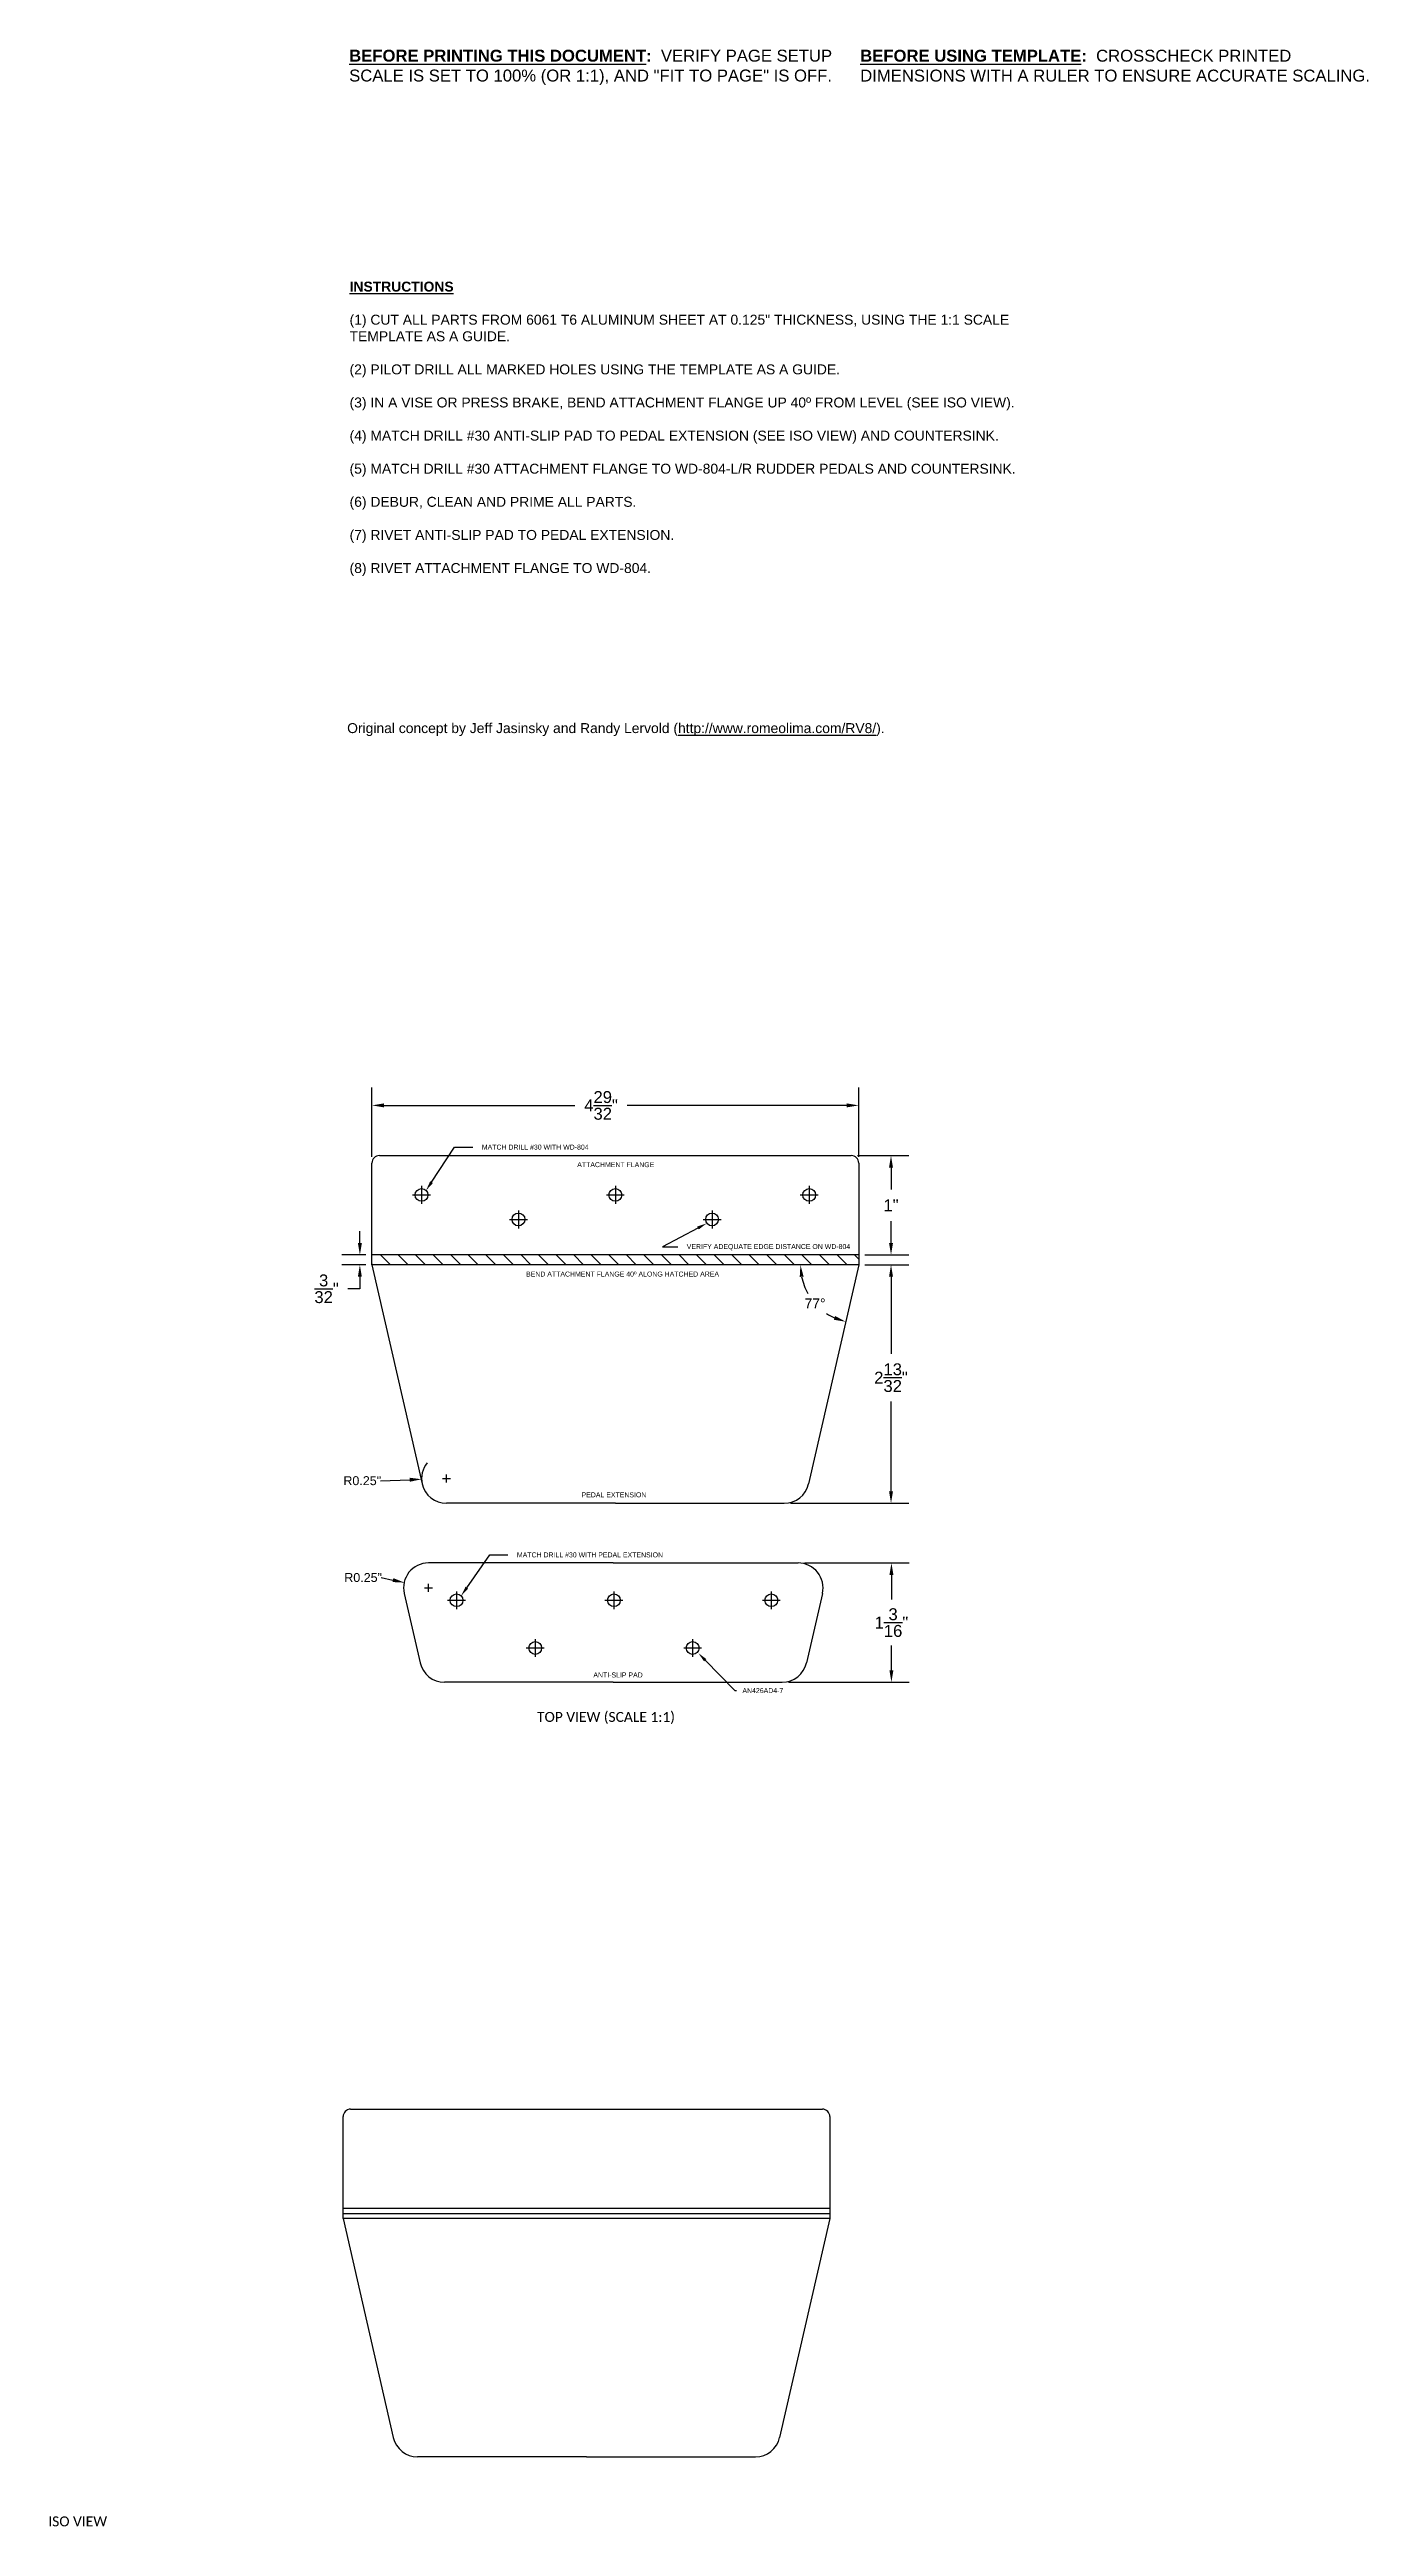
# Model space of a CAD drawing. Header units: inches. Extents: x -2.5 to 10.8, y -7.9 to 17.
import ezdxf
from ezdxf import colors
from ezdxf.entities.mleader import LeaderData, LeaderLine
from ezdxf.math import Vec2, Vec3

# ---------------------------------------------------------------- set-up
doc = ezdxf.new("R2010")
doc.units = ezdxf.units.IN
doc.header["$MEASUREMENT"] = 0
for name, color, linetype in [('Bend Info', 8, 'Continuous'), ('Dimensions', 6, 'Continuous'), ('Drill Guide', 240, 'Continuous'), ('Instructions', 7, 'Continuous'), ('Legend', 160, 'Continuous'), ('Objects', 7, 'Continuous'), ('Part Labels', 7, 'Continuous'), ('Warnings', 7, 'Continuous')]:
    doc.layers.add(name, color=color, linetype=linetype)
doc.styles.add('Annotative', font='Arial Regular.ttf')
doc.styles.add('Legend', font='')
doc.styles.get("Standard").update_dxf_attribs({"font": 'Arial Regular.ttf'})
doc.styles.get('Legend').set_extended_font_data('Calibri')
doc.dimstyles.new('Annotative', dxfattribs={"dimscale": 0, "dimtxt": 0.18, "dimasz": 0.18, "dimexe": 0.18, "dimexo": 0.0625, "dimgap": 0.09, "dimtad": 0, "dimtih": 1, "dimtoh": 1, "dimdec": 4, "dimzin": 0, "dimdsep": 46, "dimtxsty": 'Standard', "dimcen": 0.09, "dimadec": 0, "dimazin": 0, "dimtfac": 1, "dimtdec": 4, "dimtofl": 0, "dimtmove": 0, "dimatfit": 3, "dimfxl": 1, "dimtolj": 1, "dimtzin": 0, "dimarcsym": 0})

# ---------------------------------------------------------------- blocks, each defined once
blk = doc.blocks.new('*D9')
at = {"layer": 'Defpoints', "color": 0, "transparency": 16777216}
for p in [(0.794, 6.362), (0.794, 5.781), (5.694, 5.781)]:
    blk.add_point(p, dxfattribs=at)
at = {"layer": 'Dimensions', "color": 0, "lineweight": -2, "transparency": 16777216}
for p, q in [((0.794, 5.844), (0.794, 6.542)), ((5.694, 5.844), (5.694, 6.542)), ((0.914, 6.362), (2.837, 6.362)), ((5.574, 6.362), (3.364, 6.362))]:
    blk.add_line(p, q, dxfattribs=at)
at = {"layer": 'Dimensions', "color": 0, "transparency": 16777216}
for points in [[(0.914, 6.382), (0.914, 6.342), (0.794, 6.362)], [(5.574, 6.382), (5.574, 6.342), (5.694, 6.362)]]:
    blk.add_solid(points, dxfattribs=at)
at = {"layer": 'Dimensions', "color": 0, "transparency": 16777216, "insert": (3.1, 6.362), "char_height": 0.12, "attachment_point": 5}
blk.add_mtext('\\A1;4{\\H1.000000x;\\S29/32;}"', dxfattribs=at)
blk = doc.blocks.new('*D10')
at = {"layer": 'Defpoints', "color": 0, "transparency": 16777216}
for p in [(5.619, 5.856), (6.019, 5.856), (5.694, 4.856)]:
    blk.add_point(p, dxfattribs=at)
at = {"layer": 'Dimensions', "color": 0, "lineweight": -2, "transparency": 16777216}
for p, q in [((5.681, 5.856), (6.199, 5.856)), ((6.019, 5.736), (6.019, 5.516)), ((6.019, 4.976), (6.019, 5.196)), ((5.756, 4.856), (6.199, 4.856))]:
    blk.add_line(p, q, dxfattribs=at)
at = {"layer": 'Dimensions', "color": 0, "transparency": 16777216}
for points in [[(5.999, 5.736), (6.039, 5.736), (6.019, 5.856)], [(5.999, 4.976), (6.039, 4.976), (6.019, 4.856)]]:
    blk.add_solid(points, dxfattribs=at)
at = {"layer": 'Dimensions', "color": 0, "transparency": 16777216, "insert": (6.019, 5.356), "char_height": 0.12, "attachment_point": 5}
blk.add_mtext('\\A1;1"', dxfattribs=at)
blk = doc.blocks.new('*D11')
at = {"layer": 'Defpoints', "color": 0, "transparency": 16777216}
for p in [(5.694, 4.756), (4.945, 2.356), (6.019, 2.356)]:
    blk.add_point(p, dxfattribs=at)
at = {"layer": 'Dimensions', "color": 0, "lineweight": -2, "transparency": 16777216}
for p, q in [((5.756, 4.756), (6.199, 4.756)), ((6.019, 4.636), (6.019, 3.862)), ((6.019, 2.476), (6.019, 3.38)), ((5.007, 2.356), (6.199, 2.356))]:
    blk.add_line(p, q, dxfattribs=at)
at = {"layer": 'Dimensions', "color": 0, "transparency": 16777216}
for points in [[(5.999, 4.636), (6.039, 4.636), (6.019, 4.756)], [(5.999, 2.476), (6.039, 2.476), (6.019, 2.356)]]:
    blk.add_solid(points, dxfattribs=at)
at = {"layer": 'Dimensions', "color": 0, "transparency": 16777216, "insert": (6.019, 3.621), "char_height": 0.12, "attachment_point": 5}
blk.add_mtext('\\A1;2{\\H1.000000x;\\S13/32;}"', dxfattribs=at)
blk = doc.blocks.new('*D12')
at = {"layer": 'Defpoints', "color": 0, "transparency": 16777216}
for p in [(0.672, 4.756), (0.794, 4.856), (0.794, 4.756)]:
    blk.add_point(p, dxfattribs=at)
at = {"layer": 'Dimensions', "color": 0, "lineweight": -2, "transparency": 16777216}
for p, q in [((0.672, 4.976), (0.672, 5.096)), ((0.731, 4.856), (0.492, 4.856)), ((0.731, 4.756), (0.492, 4.756)), ((0.672, 4.516), (0.552, 4.516)), ((0.672, 4.636), (0.672, 4.516))]:
    blk.add_line(p, q, dxfattribs=at)
at = {"layer": 'Dimensions', "color": 0, "transparency": 16777216}
for points in [[(0.652, 4.976), (0.692, 4.976), (0.672, 4.856)], [(0.652, 4.636), (0.692, 4.636), (0.672, 4.756)]]:
    blk.add_solid(points, dxfattribs=at)
at = {"layer": 'Dimensions', "color": 0, "transparency": 16777216, "insert": (0.337, 4.516), "char_height": 0.12, "attachment_point": 5}
blk.add_mtext('\\A1;{\\H1.000000x;\\S3/32;}"', dxfattribs=at)
blk = doc.blocks.new('*D13')
at = {"layer": 'Defpoints', "color": 0, "transparency": 16777216}
for p in [(0.794, 4.756), (5.694, 4.756), (5.694, 4.756), (5.165, 4.502), (5.188, 2.551)]:
    blk.add_point(p, dxfattribs=at)
at = {"layer": 'Dimensions', "color": 0, "lineweight": -2, "transparency": 16777216}
for start, end in [(191.7384, 209.3643), (236.3925, 245.3542)]:
    blk.add_arc((5.694, 4.756), 0.587, start, end, dxfattribs=at)
at = {"layer": 'Dimensions', "color": 0, "transparency": 16777216}
for points in [[(5.1, 4.635), (5.139, 4.639), (5.107, 4.756)], [(5.456, 4.242), (5.443, 4.204), (5.563, 4.184)]]:
    blk.add_solid(points, dxfattribs=at)
at = {"layer": 'Dimensions', "color": 0, "transparency": 16777216, "insert": (5.254, 4.368), "char_height": 0.1, "attachment_point": 5}
blk.add_mtext('\\A1;77°', dxfattribs=at)
blk = doc.blocks.new('*D14')
at = {"layer": 'Defpoints', "color": 0, "transparency": 16777216}
for p in [(5.084, 1.755), (4.924, 0.555), (6.023, 0.555)]:
    blk.add_point(p, dxfattribs=at)
at = {"layer": 'Dimensions', "color": 0, "lineweight": -2, "transparency": 16777216}
for p, q in [((5.147, 1.755), (6.203, 1.755)), ((6.023, 1.635), (6.023, 1.386)), ((6.023, 0.675), (6.023, 0.924)), ((4.986, 0.555), (6.203, 0.555))]:
    blk.add_line(p, q, dxfattribs=at)
at = {"layer": 'Dimensions', "color": 0, "transparency": 16777216}
for points in [[(6.003, 1.635), (6.043, 1.635), (6.023, 1.755)], [(6.003, 0.675), (6.043, 0.675), (6.023, 0.555)]]:
    blk.add_solid(points, dxfattribs=at)
at = {"layer": 'Dimensions', "color": 0, "transparency": 16777216, "insert": (6.023, 1.155), "char_height": 0.12, "attachment_point": 5}
blk.add_mtext('\\A1;1{\\H1.000000x;\\S3/16;}"', dxfattribs=at)
blk = doc.blocks.new('*D15')
at = {"layer": 'Defpoints', "color": 0, "transparency": 16777216}
for p in [(1.122, 1.557, -0.016), (1.362, 1.505, -0.062)]:
    blk.add_point(p, dxfattribs=at)
at = {"layer": 'Dimensions', "color": 0, "lineweight": -2, "transparency": 16777216}
for p, q in [((0.887, 1.608), (1.005, 1.582)), ((1.322, 1.505), (1.402, 1.505)), ((1.362, 1.465), (1.362, 1.545))]:
    blk.add_line(p, q, dxfattribs=at)
at = {"layer": 'Dimensions', "color": 0, "transparency": 16777216}
blk.add_solid([(1.009, 1.602), (1, 1.563), (1.122, 1.557)], dxfattribs=at)
at = {"layer": 'Dimensions', "color": 0, "transparency": 16777216, "insert": (0.705, 1.608), "char_height": 0.09, "attachment_point": 5}
blk.add_mtext('\\A1;R0.25"', dxfattribs=at)
blk = doc.blocks.new('*D16')
at = {"layer": 'Defpoints', "color": 0, "transparency": 16777216}
for p in [(1.294, 2.598, -0.039), (1.543, 2.606, -0.062)]:
    blk.add_point(p, dxfattribs=at)
at = {"layer": 'Dimensions', "color": 0, "lineweight": -2, "transparency": 16777216}
for p, q in [((0.878, 2.583), (1.175, 2.593)), ((1.503, 2.606), (1.583, 2.606)), ((1.543, 2.566), (1.543, 2.646))]:
    blk.add_line(p, q, dxfattribs=at)
blk.add_arc((1.543, 2.606), 0.25, 140.7753, 192.9074, dxfattribs=at)
at = {"layer": 'Dimensions', "color": 0, "transparency": 16777216}
blk.add_solid([(1.174, 2.613), (1.175, 2.573), (1.294, 2.598)], dxfattribs=at)
at = {"layer": 'Dimensions', "color": 0, "transparency": 16777216, "insert": (0.696, 2.583), "char_height": 0.09, "attachment_point": 5}
blk.add_mtext('\\A1;R0.25"', dxfattribs=at)

msp = doc.modelspace()

# ---------------------------------------------------------------- hatches: boundary and pattern name
at = {"layer": 'Bend Info'}
h = msp.add_hatch(dxfattribs=at)
h.set_pattern_fill('ANSI31', color=256, angle=-90)
h.set_pattern_definition([(315, (0.29399, 6.85639), (0.0883883, 0.0883883), [])])
h.paths.add_polyline_path([(0.793988, 4.856391), (0.793988, 4.756391), (5.693988, 4.756391), (5.693988, 4.856391)])

# ---------------------------------------------------------------- linework, layer by layer
at = {"layer": 'Dimensions'}
msp.add_line((3.223158, 1.755057), (3.223158, 1.755057), dxfattribs=at)
at = {"layer": 'Drill Guide'}
for p, q in [((1.292772, 5.550625), (1.292772, 5.370625)), ((3.243951, 5.550708), (3.243951, 5.370708)), ((5.195316, 5.550625), (5.195316, 5.370625)), ((1.202772, 5.460625), (1.382772, 5.460625)), ((2.268673, 5.303468), (2.268673, 5.123468)), ((3.153951, 5.460708), (3.333951, 5.460708)), ((4.217523, 5.303468), (4.217523, 5.123468)), ((5.105316, 5.460625), (5.285316, 5.460625)), ((2.178673, 5.213468), (2.358673, 5.213468)), ((4.127523, 5.213468), (4.307523, 5.213468)), ((1.55501, 1.37945), (1.73501, 1.37945)), ((1.64501, 1.46945), (1.64501, 1.28945)), ((3.13948, 1.37945), (3.31948, 1.37945)), ((3.22948, 1.46945), (3.22948, 1.28945)), ((4.723949, 1.37945), (4.903949, 1.37945)), ((4.813949, 1.46945), (4.813949, 1.28945)), ((2.347245, 0.899195), (2.527245, 0.899195)), ((2.437245, 0.989195), (2.437245, 0.809195)), ((3.931715, 0.899195), (4.111715, 0.899195)), ((4.021715, 0.989195), (4.021715, 0.809195))]:
    msp.add_line(p, q, dxfattribs=at)
for centre in [(1.292772, 5.460625), (3.243951, 5.460708), (5.195316, 5.460625), (2.268673, 5.213468), (4.217523, 5.213468), (1.64501, 1.37945), (3.22948, 1.37945), (4.813949, 1.37945), (2.437245, 0.899195), (4.021715, 0.899195)]:
    msp.add_circle(centre, 0.06425, dxfattribs=at)
at = {"layer": 'Objects'}
for p, q in [((0.793988, 4.856391), (0.793988, 5.781391)), ((0.868988, 5.856391), (5.618988, 5.856391)), ((5.693988, 5.781391), (5.693988, 4.856391)), ((5.693988, 4.856391), (0.793988, 4.856391)), ((0.793988, 4.756391), (0.793988, 4.856391)), ((5.693988, 4.756391), (0.793988, 4.756391)), ((0.793988, 4.756391), (1.299494, 2.550547)), ((5.693988, 4.756391), (5.188482, 2.550547)), ((5.693988, 4.856391), (5.693988, 4.756391)), ((3.243988, 2.356391), (1.543177, 2.356391)), ((3.243988, 2.356391), (4.944799, 2.356391)), ((3.223158, 1.755057), (1.361931, 1.755057)), ((3.223158, 1.755057), (5.084386, 1.755057)), ((1.118248, 1.449213), (1.278664, 0.749213)), ((5.328069, 1.449213), (5.167652, 0.749213)), ((3.223158, 0.555057), (1.522347, 0.555057)), ((3.223158, 0.555057), (4.923969, 0.555057)), ((0.503235, -4.744282), (0.503235, -3.819282)), ((0.578235, -3.744282), (5.328235, -3.744282)), ((5.403235, -3.819282), (5.403235, -4.744282)), ((0.503235, -4.844282), (0.503235, -4.744282)), ((5.403235, -4.744282), (0.503235, -4.744282)), ((0.503235, -4.794282), (5.403235, -4.794282)), ((5.403235, -4.844282), (0.503235, -4.844282)), ((0.503235, -4.844282), (1.008741, -7.050126)), ((5.403235, -4.844282), (4.897729, -7.050126)), ((5.403235, -4.744282), (5.403235, -4.844282)), ((2.953235, -7.244282), (1.252424, -7.244282)), ((2.953235, -7.244282), (4.654046, -7.244282))]:
    msp.add_line(p, q, dxfattribs=at)
for centre, radius, start, end in [((0.868988, 5.781391), 0.075, 90, 180), ((5.618988, 5.781391), 0.075, 0, 90), ((1.543177, 2.606391), 0.25, 192.9074087, 270), ((4.944799, 2.606391), 0.25, 270, 347.0925913), ((1.361931, 1.505057), 0.25, 90, 192.9074087), ((5.084386, 1.505057), 0.25, 347.0925913, 90), ((1.522347, 0.805057), 0.25, 192.9074087, 270), ((4.923969, 0.805057), 0.25, 270, 347.0925913), ((0.578235, -3.819282), 0.075, 90, 180), ((5.328235, -3.819282), 0.075, 0, 90), ((1.252424, -6.994282), 0.25, 192.9074087, 270), ((4.654046, -6.994282), 0.25, 270, 347.0925913)]:
    msp.add_arc(centre, radius, start, end, dxfattribs=at)

# ---------------------------------------------------------------- texts
at = {"layer": 'Bend Info', "insert": (2.345014, 4.688815), "char_height": 0.05, "attachment_point": 1, "style": 'Annotative'}
msp.add_mtext_dynamic_manual_height_columns('BEND ATTACHMENT FLANGE 40º ALONG HATCHED AREA', width=1.95549065, gutter_width=0.5, heights=[0], dxfattribs=at)
at = {"layer": 'Instructions', "char_height": 0.1, "attachment_point": 1}
for s, width, insert in [('{\\fArial|b1|i0|c0|p34;\\LINSTRUCTIONS}\\P\\P(1) CUT ALL PARTS FROM 6061 T6 ALUMINUM SHEET AT 0.125" THICKNESS, USING THE 1:1 SCALE TEMPLATE AS A GUIDE.\\P\\P(2) PILOT DRILL ALL MARKED HOLES USING THE TEMPLATE AS A GUIDE.\\P\\P(3) IN A VISE OR PRESS BRAKE, BEND ATTACHMENT FLANGE UP 40º FROM LEVEL (SEE ISO VIEW).\\P\\P(4) MATCH DRILL #30 ANTI-SLIP PAD TO PEDAL EXTENSION (SEE ISO VIEW) AND COUNTERSINK.\\P\\P(5) MATCH DRILL #30 ATTACHMENT FLANGE TO WD-804-L/R RUDDER PEDALS AND COUNTERSINK.\\P\\P(6) DEBUR, CLEAN AND PRIME ALL PARTS.\\P\\P(7) RIVET ANTI-SLIP PAD TO PEDAL EXTENSION.\\P\\P(8) RIVET ATTACHMENT FLANGE TO WD-804.', 6.99735338, (0.568502, 14.656055)), ('Original concept by Jeff Jasinsky and Randy Lervold ({\\Lhttp://www.romeolima.com/RV8/}).', 6.26319118, (0.543945, 10.210684))]:
    msp.add_mtext_dynamic_manual_height_columns(s, width=width, gutter_width=0.5, heights=[0], dxfattribs=dict(at, insert=insert))
at = {"layer": 'Legend', "char_height": 0.1, "attachment_point": 1, "style": 'Legend'}
for s, width, insert in [('TOP VIEW (SCALE 1:1)', 1.90819719, (2.455202, 0.254929, 0.0625)), ('ISO VIEW', 1.18828611, (-2.464699, -7.84464, 0.0625))]:
    msp.add_mtext_dynamic_manual_height_columns(s, width=width, gutter_width=0.5, heights=[0], dxfattribs=dict(at, insert=insert))
at = {"layer": 'Part Labels', "char_height": 0.05, "attachment_point": 1}
for s, width, insert in [('ATTACHMENT FLANGE', 0.80599842, (2.859961, 5.790385)), ('PEDAL EXTENSION', 0.6935718, (2.90394, 2.466047)), ('ANTI-SLIP PAD', 0.56565923, (3.022601, 0.652505))]:
    msp.add_mtext_dynamic_manual_height_columns(s, width=width, gutter_width=0.5, heights=[0], dxfattribs=dict(at, insert=insert))
at = {"layer": 'Warnings', "char_height": 0.12, "attachment_point": 1}
for s, insert in [('{\\fArial|b1|i0|c0|p34;\\LBEFORE PRINTING THIS DOCUMENT\\l:  }VERIFY PAGE SETUP SCALE IS SET TO 100% (OR 1:1), AND "FIT TO PAGE" IS OFF.', (0.564379, 16.990983)), ('{\\fArial|b1|i0|c0|p34;\\LBEFORE USING TEMPLATE\\l:  }CROSSCHECK PRINTED DIMENSIONS WITH A RULER TO ENSURE ACCURATE SCALING.', (5.70885, 16.990537))]:
    msp.add_mtext_dynamic_manual_height_columns(s, width=5.25875146, gutter_width=0.5, heights=[0], dxfattribs=dict(at, insert=insert))

# ---------------------------------------------------------------- dimensions: what is measured, and where the dimension line sits
at = {"layer": 'Dimensions'}
dim = msp.add_linear_dim(base=(0.793988, 6.361721), p1=(5.693988, 5.781391), p2=(0.793988, 5.781391), dimstyle='Annotative', override={"dimtxt": 0.12, "dimasz": 0.12, "dimgap": 0.1, "dimdec": 5, "dimzin": 0, "dimlunit": 5, "dimpost": '<>"'}, dxfattribs=at)
dim.commit()
dim.dimension.update_dxf_attribs({"geometry": '*D9', "text_midpoint": (3.100423, 6.361721), "dimtype": 160})
for base, p1, p2, override, picture, middle in [((6.018629, 5.856391), (5.693988, 4.856391), (5.618988, 5.856391), {"dimtxt": 0.12, "dimasz": 0.12, "dimgap": 0.1, "dimdec": 5, "dimzin": 0, "dimlunit": 5, "dimpost": '<>"'}, '*D10', (6.018629, 5.356391)), ((0.671948, 4.756391), (0.793988, 4.856391), (0.793988, 4.756391), {"dimtxt": 0.12, "dimasz": 0.12, "dimgap": 0.1, "dimdec": 5, "dimzin": 0, "dimlunit": 5, "dimpost": '"'}, '*D12', (0.33735, 4.516391)), ((6.022627, 0.555057), (5.084386, 1.755057), (4.923969, 0.555057), {"dimtxt": 0.12, "dimasz": 0.12, "dimdec": 5, "dimzin": 0, "dimlunit": 5, "dimpost": '"'}, '*D14', (6.022627, 1.155057))]:
    dim = msp.add_linear_dim(base=base, p1=p1, p2=p2, angle=270, dimstyle='Annotative', override=override, dxfattribs=at)
    dim.commit()
    dim.dimension.update_dxf_attribs({"geometry": picture, "text_midpoint": middle})
dim = msp.add_angular_dim_2l(base=(5.165269, 4.501964), line1=((5.693988, 4.756391), (5.188482, 2.550547)), line2=((5.693988, 4.756391), (0.793988, 4.756391)), dimstyle='Annotative', override={"dimscale": 0, "dimtxt": 0.1, "dimasz": 0.12, "dimgap": 0.05}, dxfattribs=at)
dim.commit()
dim.dimension.update_dxf_attribs({"geometry": '*D13', "text_midpoint": (5.254011, 4.368194), "dimtype": 162})
dim = msp.add_linear_dim(base=(6.019445, 2.356391), p1=(5.693988, 4.756391), p2=(4.944799, 2.356391), angle=270, dimstyle='Annotative', override={"dimtxt": 0.12, "dimasz": 0.12, "dimgap": 0.1, "dimdec": 5, "dimzin": 0, "dimlunit": 5, "dimpost": '"', "dimse2": 0, "dimsd2": 0}, dxfattribs=at)
dim.commit()
dim.dimension.update_dxf_attribs({"geometry": '*D11', "text_midpoint": (6.019445, 3.62075), "dimtype": 160})
dim = msp.add_radius_dim(center=(1.543177, 2.606391), mpoint=(1.294464, 2.597583, 0.023756), dimstyle='Annotative', override={"dimtxt": 0.09, "dimasz": 0.12, "dimgap": 0, "dimtad": 0, "dimdec": 2, "dimlunit": 3, "dimcen": 0.04}, dxfattribs=at)
dim.commit()
dim.dimension.update_dxf_attribs({"geometry": '*D16', "text_midpoint": (0.878153, 2.58284, 0.0625), "dimtype": 164})
dim = msp.add_radius_dim(center=(1.361931, 1.505057), mpoint=(1.121885, 1.557046, 0.046641), dimstyle='Annotative', override={"dimtxt": 0.09, "dimasz": 0.12, "dimgap": 0, "dimtad": 0, "dimdec": 2, "dimlunit": 3, "dimcen": 0.04}, dxfattribs=at)
dim.commit()
dim.dimension.update_dxf_attribs({"geometry": '*D15', "text_midpoint": (0.704991, 1.607847, 0.0625)})

# ---------------------------------------------------------------- leaders
at = {"layer": 'Drill Guide'}
ml = msp.add_multileader_mtext('Standard', dxfattribs=at)
ml.set_content('MATCH DRILL #30 WITH WD-804', color=256)
ml.set_leader_properties()
ml.build(insert=Vec2(0, 0))
ml.multileader.update_dxf_attribs({"dogleg_length": 0.36, "arrow_head_size": 0.1})
ctx = ml.context
ctx.base_point, ctx.char_height, ctx.arrow_head_size, ctx.landing_gap_size, ctx.plane_origin = Vec3(1.809871, 5.941566), 0.05, 0.1, 0.09, Vec3(1.332644, 5.519339)
notes = []
notes.append((ctx, [(1, (1, 1, 0), (1.6255, 5.941566), (1, 0), 0.184371, [(0, [(1.338354, 5.505604)], 0, [])])]))
ctx.mtext.insert, ctx.mtext.flow_direction = Vec3(1.899871, 5.966907), 5
ml = msp.add_multileader_mtext('Standard', dxfattribs=at)
ml.set_content('VERIFY ADEQUATE EDGE DISTANCE ON WD-804', color=256)
ml.set_leader_properties()
ml.build(insert=Vec2(0, 0))
ml.multileader.update_dxf_attribs({"dogleg_length": 0.36, "arrow_head_size": 0.1})
ctx = ml.context
ctx.base_point, ctx.char_height, ctx.arrow_head_size, ctx.landing_gap_size, ctx.plane_origin = Vec3(3.872484, 4.938884), 0.05, 0.1, 0.09, Vec3(2.310236, 5.183776)
notes.append((ctx, [(1, (1, 1, 0), (3.71806, 4.938884), (1, 0), 0.154424, [(0, [(4.163694, 5.174222)], 0, [])])]))
ctx.mtext.insert, ctx.mtext.flow_direction = Vec3(3.962484, 4.96593), 5
ml = msp.add_multileader_mtext('Standard', dxfattribs=at)
ml.set_content('MATCH DRILL #30 WITH PEDAL EXTENSION', color=256)
ml.set_leader_properties()
ml.build(insert=Vec2(0, 0))
ml.multileader.update_dxf_attribs({"dogleg_length": 0.36, "arrow_head_size": 0.1})
ctx = ml.context
ctx.base_point, ctx.char_height, ctx.arrow_head_size, ctx.landing_gap_size, ctx.plane_origin = Vec3(2.163044, 1.836174), 0.05, 0.1, 0.09, Vec3(1.685817, 1.437303)
notes.append((ctx, [(1, (1, 1, 0), (1.978673, 1.836174), (1, 0), 0.184371, [(0, [(1.691527, 1.423568)], 0, [])])]))
ctx.mtext.insert, ctx.mtext.flow_direction = Vec3(2.253044, 1.861515), 5
ml = msp.add_multileader_mtext('Standard', dxfattribs=at)
ml.set_content('AN426AD4-7', color=256)
ml.set_leader_properties()
ml.build(insert=Vec2(0, 0))
ml.multileader.update_dxf_attribs({"dogleg_length": 0.36, "arrow_head_size": 0.1})
ctx = ml.context
ctx.base_point, ctx.char_height, ctx.arrow_head_size, ctx.landing_gap_size, ctx.plane_origin = Vec3(4.463087, 0.469996), 0.05, 0.1, 0.06, Vec3(3.976829, 0.860707)
notes.append((ctx, [(1, (1, 1, 0), (4.445745, 0.469996), (1, 0), 0.017341, [(0, [(4.079841, 0.846972)], 0, [])])]))
ctx.mtext.insert, ctx.mtext.flow_direction = Vec3(4.523087, 0.495337), 5
for ctx, leaders in notes:
    for number, flags, end, landing, length, lines in leaders:
        leader = LeaderData()
        leader.index, (leader.has_last_leader_line, leader.has_dogleg_vector, leader.attachment_direction) = number, flags
        leader.last_leader_point, leader.dogleg_vector, leader.dogleg_length = Vec3(end), Vec3(landing), length
        for number, points, colour, breaks in lines:
            line = LeaderLine()
            line.index, line.vertices, line.color, line.breaks = number, Vec3.list(points), colors.encode_raw_color(colour), breaks
            leader.lines.append(line)
        ctx.leaders.append(leader)

doc.saveas('drawing.dxf')
